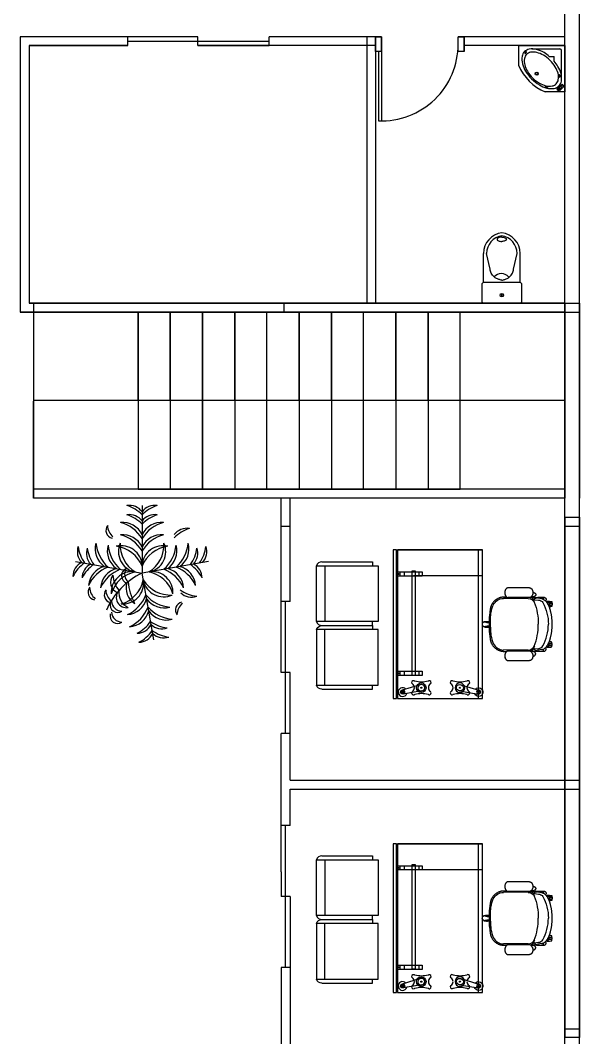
# Model space of a CAD drawing. Header units: inches. Extents: x 35258 to 134537, y 25067 to 83300.
# Drawn here: x 68099.9 to 68289.3, y 38969.3 to 39313.7 of the extents above; entities that cross this region are included whole.
import ezdxf

# ---------------------------------------------------------------- set-up
doc = ezdxf.new("R2010")
doc.units = ezdxf.units.IN
doc.header["$LTSCALE"] = 5
doc.header["$MEASUREMENT"] = 0
for name, color, linetype in [('belkuni', 7, 'Continuous'), ('door', 60, 'Continuous'), ('dwgmodels.com', 250, 'Continuous'), ('SANTEH', 7, 'Continuous')]:
    doc.layers.add(name, color=color, linetype=linetype)

# ---------------------------------------------------------------- blocks, each defined once
blk = doc.blocks.new('grdfr')
at = {"color": 0}
for p, q in [((-689.1, 826.6), (-689.1, 826.6)), ((-689.1, 39.1), (-689.1, 826.6)), ((-689.1, 826.6), (-689.1, 39.1)), ((-689.1, 826.6), (-689.1, 39.1)), ((689.1, 826.6), (-689.1, 826.6)), ((689.1, 792.2), (-689.1, 792.2)), ((-452.3, 186.7), (-452.3, 826.6)), ((560.7, 628.3), (610.8, 795.5)), ((618.5, 614.9), (647.3, 787)), ((689.1, 39.1), (689.1, 826.6)), ((559, 617.5), (560.7, 628.3)), ((560.5, 606.7), (559, 617.5)), ((565.6, 597.5), (560.5, 606.7)), ((562.2, 631.2), (567.5, 640.3)), ((572.7, 590.2), (565.6, 597.5)), ((567.5, 640.3), (576.3, 647.1)), ((581.5, 586.6), (572.7, 590.2)), ((576.3, 647.1), (586.1, 651.3)), ((591, 586), (581.5, 586.6)), ((586.1, 651.3), (596.3, 650.5)), ((600.6, 589.4), (591, 586)), ((596.3, 650.5), (605.9, 646.7)), ((609.2, 595.4), (600.6, 589.4)), ((605.9, 646.7), (612.8, 638.6)), ((615.3, 604.4), (609.2, 595.4)), ((612.8, 638.6), (617.7, 628.7)), ((618.5, 614.9), (615.3, 604.4)), ((617.7, 628.7), (618.5, 618.1)), ((572.7, 288), (565.6, 280.7)), ((581.5, 291.7), (572.7, 288)), ((591, 292.3), (581.5, 291.7)), ((600.6, 288.9), (591, 292.3)), ((609.2, 282.8), (600.6, 288.9)), ((-493.1, 206.3), (-493.1, 171.9)), ((471, 206.3), (-493.1, 206.3)), ((-486.5, 267), (-446.7, 267)), ((-486.5, 31.9), (-486.5, 267)), ((-486.5, 238.1), (-446.7, 238.1)), ((-446.7, 267), (-446.7, 31.9)), ((435, 267), (474.9, 267)), ((435, 31.9), (435, 267)), ((435, 238.1), (474.9, 238.1)), ((471, 171.9), (471, 206.3)), ((474.9, 267), (474.9, 31.9)), ((560.5, 271.5), (559, 260.8)), ((559, 260.8), (560.7, 249.9)), ((565.6, 280.7), (560.5, 271.5)), ((560.7, 249.9), (610.8, 82.7)), ((562.2, 247.1), (567.5, 237.9)), ((567.5, 237.9), (576.3, 231.1)), ((576.3, 231.1), (586.1, 227)), ((586.1, 227), (596.3, 227.7)), ((596.3, 227.7), (605.9, 231.5)), ((605.9, 231.5), (612.8, 239.6)), ((615.3, 273.8), (609.2, 282.8)), ((612.8, 239.6), (617.7, 249.5)), ((618.5, 263.4), (615.3, 273.8)), ((617.7, 249.5), (618.5, 260.1)), ((618.5, 263.4), (647.3, 91.2)), ((-689.1, 186.7), (-689.1, 186.7)), ((-493.1, 171.9), (471, 171.9)), ((-486.5, 99.9), (-446.7, 99.9)), ((435, 99.9), (474.9, 99.9)), ((-689.1, 39.1), (-689.1, 39.1)), ((-689.1, 39.1), (689.1, 39.1)), ((-689.1, 28.9), (-689.1, 0)), ((689.1, 28.9), (-689.1, 28.9)), ((-689.1, 0), (689.1, 0)), ((-486.5, 60.8), (-446.7, 60.8)), ((-446.7, 31.9), (-486.5, 31.9)), ((435, 60.8), (474.9, 60.8)), ((474.9, 31.9), (435, 31.9)), ((689.1, 0), (689.1, 28.9))]:
    blk.add_line(p, q, dxfattribs=at)
for centre in [(-466.2, 47.5), (455.4, 47.5)]:
    blk.add_circle(centre, 4.92, dxfattribs=at)
at = {"color": 0, "extrusion": (0, 0, -1)}
for centre, major_axis, start_param, end_param in [((629, 791.3), (-28.7, 28.7), 4.696775, 9.896522), ((629, 791.3), (-13.2, 13.2), 1.570796326797097, 7.853981633976684), ((629, 791.3), (-9.22, 9.22), 1.570796326794897, 7.853981633974483), ((629, 791.3), (-4.04, 4.04), 1.570796326823736, 7.853981634003322), ((588.9, 618.5), (-31.3, 31.3), 1.570796326793968, 7.853981633973554)]:
    blk.add_ellipse(centre, major_axis=major_axis, ratio=1, start_param=start_param, end_param=end_param, dxfattribs=at)
at = {"color": 0}
for centre, major_axis, start_param, end_param in [((539.7, 692.8), (-11.8, 11.8), 4.577889, 7.415916), ((478, 670.1), (34.8, 34.8), 5.762608, 5.84512), ((286.6, 618.5), (-174.5, 174.5), 3.6745, 4.191812), ((592, 732.6), (34.8, 34.8), 3.007092, 3.860919), ((585.8, 732.6), (-34.8, 34.8), 2.422266, 3.276093), ((638.1, 692.8), (-11.8, 11.8), 3.579658, 6.417686), ((890.5, 618.5), (-1.8, 246.8), 1.298648, 1.81596), ((699.9, 670.1), (34.8, 34.8), 2.008862, 2.091373), ((588.9, 618.5), (3.48, 3.48), 1.570796326811623, 7.85398163399121), ((539.7, 545.1), (11.8, 11.8), 1.982083, 4.846889), ((478, 569.3), (34.8, 34.8), 5.123676, 5.245297), ((592, 505.3), (-34.8, 34.8), -0.719326, 0.1345), ((585.8, 505.3), (34.8, 34.8), 6.148685, 7.002512), ((638.1, 545.1), (11.8, 11.8), 3.007092, 5.871899), ((699.9, 569.3), (34.8, 34.8), 2.608685, 2.730306), ((539.8, 334.8), (-11.8, 11.8), 4.577889, 7.415916), ((478.1, 312.2), (34.8, 34.8), 5.762608, 5.84512), ((286.7, 260.6), (-174.5, 174.5), 3.6745, 4.191812), ((588.9, 259.7), (31.3, 31.3), 1.570796326793968, 7.853981633973554), ((592.2, 374.7), (34.8, 34.8), 3.007092, 3.860919), ((585.9, 374.7), (-34.8, 34.8), 2.422266, 3.276093), ((638.3, 334.8), (-11.8, 11.8), 3.579658, 6.417686), ((890.6, 260.6), (-1.8, 246.8), 1.298648, 1.81596), ((700, 312.2), (34.8, 34.8), 2.008862, 2.091373), ((539.8, 187.2), (11.8, 11.8), 1.982083, 4.846889), ((478.1, 211.4), (-34.8, 34.8), 3.552879, 3.6745), ((592.2, 147.3), (-34.8, 34.8), -0.719326, 0.1345), ((589, 260.6), (3.48, 3.48), 1.57079632680326, 7.853981633982846), ((585.9, 147.3), (34.8, 34.8), 6.148685, 7.002512), ((638.3, 187.2), (11.8, 11.8), 3.007092, 5.871899), ((700, 211.4), (34.8, 34.8), 2.608685, 2.730306), ((629, 86.9), (-28.7, 28.7), 6.234954, 11.467318), ((629, 86.9), (9.22, 9.22), 3.141593, 9.424778), ((629, 86.9), (-4.04, 4.04), 1.570796326766057, 7.853981633945644)]:
    blk.add_ellipse(centre, major_axis=major_axis, ratio=1, start_param=start_param, end_param=end_param, dxfattribs=at)
blk.add_ellipse((629, 86.9), major_axis=(-13.2, 13.2), ratio=1, dxfattribs=at)
blk = doc.blocks.new('fdss')
at = {"color": 0}
for p, q in [((426, 239.6), (195.8, 238.8)), ((469.7, 235.7), (480, 226.1)), ((480, 225.3), (479.2, 223)), ((482.4, 203.9), (480, 210.3)), ((484, 227.7), (520.5, 223.8)), ((617, 196), (645.9, 196)), ((646.7, 195.2), (646.7, 179.3)), ((618.3, 178.5), (645.9, 178.5)), ((618.3, -178.5), (645.9, -178.5)), ((646.7, -195.2), (646.7, -179.3)), ((426, -239.6), (195.8, -238.8)), ((469.7, -235.7), (480, -226.1)), ((480, -225.3), (479.2, -223)), ((482.4, -203.9), (480, -210.3)), ((484, -227.7), (520.5, -223.8)), ((617, -196), (645.9, -196))]:
    blk.add_line(p, q, dxfattribs=at)
for points in [[(505.4, 245.2), (520.5, 246.8), (545.9, 249.2), (551.4, 249.2)], [(565.7, 236.5), (553.8, 234.9), (511.8, 240.4)], [(33.1, 20.6), (33.9, 19.8), (36.3, 19), (37.1, 18.2), (37.1, 18.2), (38.7, 18.2)], [(38.7, 18.2), (41.1, 17.4), (43.4, 16.6), (45.8, 15.8), (47.4, 15.8), (49.8, 15.8), (53, 15.8), (55.3, 15.8), (56.9, 15.8), (60.1, 15.8), (62.7, 15.8)], [(75.2, -27.7), (75.2, 0), (75.2, 27.7)], [(33.1, -20.6), (33.9, -19.8), (36.3, -19), (37.1, -18.2), (37.1, -18.2), (38.7, -18.2)], [(38.7, -18.2), (41.1, -17.4), (43.4, -16.6), (45.8, -15.8), (47.4, -15.8), (49.8, -15.8), (53, -15.8), (55.3, -15.8), (56.9, -15.8), (60.1, -15.8), (62.7, -15.8)], [(505.4, -245.2), (520.5, -246.8), (545.9, -249.2), (551.4, -249.2)], [(565.7, -236.5), (553.8, -234.9), (511.8, -240.4)]]:
    blk.add_lwpolyline(points, dxfattribs=at)
at = {"color": 0, "extrusion": (0, 0, -1)}
for centre, major_axis, start_param, end_param in [((200.6, 127.7), (-79, 79), 5.969012, 7.027382), ((423.6, 173), (47, 47), -0.751727, 0.301996), ((424.4, 174.5), (54.1, 54.1), -0.544214, -0.156468), ((514.1, 219.8), (24.9, 24.9), 3.662908, 4.015109), ((484, 223.8), (3.3, 3.3), 4.243712, 5.205719), ((484, 229.3), (-1.47, 1.47), 3.927418, 5.578652), ((-41.5, 3.1), (553.4, 90.8), -0.204201, 0.167634), ((499.8, 223.8), (-12.9, 12.9), 5.819354, 6.506047), ((509.4, 207.1), (26.9, 26.9), -1.329065, -0.883773), ((521.3, 176.9), (-33.1, 33.1), 0.763307, 1.830683), ((549.9, 227.7), (14.8, 14.8), -0.735707, 0.161366), ((545.1, 180.1), (-39.3, 39.3), 0.935679, 1.762262), ((193.5, -0.1), (-296.4, 296.4), 1.856147, 2.355859), ((565.7, 238), (1.31, 1.31), 0.929037, 2.293349), ((563.3, 238), (-2.9, 2.9), 1.793197, 2.458506), ((597.5, 185.7), (15.6, 15.6), -0.947253, 1.474381), ((621.3, 197.6), (-1.12, 1.12), 2.396655, 3.926991), ((645.9, 195.2), (0.539, 0.539), -0.785398, 0.785398), ((445.1, 42), (-261.8, 261.8), 5.459154, 5.874691), ((621.3, 176.9), (-1.12, 1.12), 0.785398, 2.315734), ((645.9, 179.3), (-0.539, 0.539), 2.356195, 3.926991)]:
    blk.add_ellipse(centre, major_axis=major_axis, ratio=1, start_param=start_param, end_param=end_param, dxfattribs=at)
at = {"color": 0}
for centre, major_axis, start_param, end_param in [((445.1, -42), (261.8, 261.8), 2.317561, 2.733098), ((-41.5, -3.1), (-553.4, 90.8), 2.937392, 3.309227), ((193.5, 0.1), (296.4, 296.4), 4.99774, 5.497452), ((200.6, -127.7), (79, 79), 2.82742, 3.885789), ((597.5, -185.7), (15.6, 15.6), 3.765136, 6.18677), ((621.3, -176.9), (1.12, 1.12), 3.926991, 5.457327), ((645.9, -179.3), (0.539, 0.539), 5.497787, 7.068583), ((423.6, -173), (-47, 47), 2.389866, 3.443588), ((424.4, -174.5), (-54.1, 54.1), 2.597378, 2.985125), ((514.1, -219.8), (-24.9, 24.9), 0.521315, 0.873517), ((484, -223.8), (-3.3, 3.3), 1.102119, 2.064126), ((484, -229.3), (1.47, 1.47), 0.785825, 2.437059), ((499.8, -223.8), (12.9, 12.9), 2.677762, 3.364454), ((509.4, -207.1), (-26.9, 26.9), 1.812527, 2.25782), ((521.3, -176.9), (33.1, 33.1), 3.9049, 4.972275), ((549.9, -227.7), (-14.8, 14.8), 2.405886, 3.302959), ((545.1, -180.1), (39.3, 39.3), 4.077272, 4.903855), ((565.7, -238), (-1.31, 1.31), 4.07063, 5.434941), ((563.3, -238), (2.9, 2.9), 4.93479, 5.600098), ((621.3, -197.6), (1.12, 1.12), 5.538248, 7.068583), ((645.9, -195.2), (-0.539, 0.539), 2.356195, 3.926991)]:
    blk.add_ellipse(centre, major_axis=major_axis, ratio=1, start_param=start_param, end_param=end_param, dxfattribs=at)
for points, weights, knots in [([(436.3, 337.3), (338.4, 337.3), (240.5, 337.3), (234, 337.7), (228.2, 334.7), (216.7, 327.7), (212.4, 314.8), (203.7, 292.8), (212.4, 270.8), (216.7, 258), (228.2, 250.9), (234, 247.9), (240.5, 248.4)], [1, 1, 1, 0.962754439438, 1, 0.939418827348, 1, 0.934055427035, 1, 0.939418827348, 1, 0.962754439438, 1], [0, 0, 0, 1, 1, 1.54757, 1.54757, 2.247301, 2.247301, 2.977684, 2.977684, 3.677415, 3.677415, 4.224984, 4.224984, 4.224984]), ([(436.3, 337.3), (442.8, 337.7), (448.6, 334.7), (460.1, 327.7), (464.4, 314.8), (473.1, 292.8), (464.4, 270.8), (460.1, 258), (448.6, 250.9), (442.8, 247.9), (436.3, 248.4), (338.4, 248.4), (240.5, 248.4)], [1, 0.96275443944, 1, 0.939418827348, 1, 0.934055427035, 1, 0.939418827348, 1, 0.96275443944, 1, 1, 1], [0, 0, 0, 0.54757, 0.54757, 1.247301, 1.247301, 1.977684, 1.977684, 2.677415, 2.677415, 3.224984, 3.224984, 4.224984, 4.224984, 4.224984]), ([(468.5, 296.1), (480, 295.7), (488.7, 288.2), (492.5, 284.8), (494.2, 279.9), (496.3, 274), (494, 268.1), (487.9, 255.1), (473.6, 254), (462.7, 253.6), (451.9, 253.2)], [1, 0.943338632687, 1, 0.968267368414, 1, 0.9394851057, 1, 0.864198855487, 1, 1, 1], [0, 0, 0, 0.676489, 0.676489, 1.181677, 1.181677, 1.881021, 1.881021, 2.935502, 2.935502, 3.935502, 3.935502, 3.935502]), ([(227.2, 251.5), (219.1, 251.5), (210.9, 251.5), (155.8, 255), (114.7, 217.8), (73.7, 180.5), (71.7, 125.1), (63.3, 75.4), (62.9, 25), (62.6, 12.5), (62.2, 0), (62.6, -12.5), (62.9, -25), (63.3, -75.4), (71.7, -125.1), (73.7, -180.5), (114.7, -217.8), (155.8, -255), (210.9, -251.5), (219.1, -251.5), (227.2, -251.5)], [1, 1, 1, 0.920970329426, 1, 0.920970329426, 1, 0.996764637726, 1, 1, 1, 1, 1, 0.996764637726, 1, 0.920970329426, 1, 0.920970329426, 1, 1, 1], [0, 0, 0, 1, 1, 1.800466, 1.800466, 2.600931, 2.600931, 2.761856, 2.761856, 3.761856, 3.761856, 4.761856, 4.761856, 4.922781, 4.922781, 5.723247, 5.723247, 6.523712, 6.523712, 7.523712, 7.523712, 7.523712]), ([(447.1, 247.6), (506.4, 249.2), (565.7, 250.7), (576.9, 251.1), (585.5, 244), (591.2, 239.5), (591.9, 232.2), (592.1, 228.5), (590.4, 225.1), (588.5, 221.3), (585.1, 218.7)], [1, 1, 1, 0.935512434708, 1, 0.918468104225, 1, 0.965843473499, 1, 0.972653000165, 1], [0, 0, 0, 1, 1, 1.722179, 1.722179, 2.535393, 2.535393, 3.059628, 3.059628, 3.528435, 3.528435, 3.528435]), ([(591.3, 211.1), (618.9, 173.4), (629.5, 128), (645.4, 65), (645.4, 0), (645.4, -65), (629.5, -128), (618.9, -173.4), (591.3, -211.1)], [1, 0.979760898136, 1, 0.992391068779, 1, 0.992391068779, 1, 0.979760898136, 1], [0, 0, 0, 0.403066, 0.403066, 0.649944, 0.649944, 0.896822, 0.896822, 1.299888, 1.299888, 1.299888]), ([(591.5, 210.8), (617.6, 216.4), (643.4, 209.4), (645.9, 208.8), (645.9, 206.3), (645.9, 202.7), (645.9, 199.2), (645.9, 197.6), (644.3, 197.6), (630.2, 197.6), (616, 197.6)], [1, 0.974666881773, 1, 0.783317345499, 1, 1, 1, 0.707106807826, 1, 1, 1], [0, 0, 0, 0.451139, 0.451139, 1.792762, 1.792762, 2.792762, 2.792762, 4.363559, 4.363559, 5.363559, 5.363559, 5.363559]), ([(617.7, 176.9), (631, 176.9), (644.3, 176.9), (645, 176.9), (645.4, 176.5), (645.9, 176), (645.9, 175.3), (645.9, 171.8), (645.9, 168.2), (645.9, 165.7), (643.4, 165.1), (631.4, 161.3), (618.9, 161.3)], [1, 1, 1, 0.923879528314, 1, 0.923879528314, 1, 1, 1, 0.783317456604, 1, 0.992237440768, 1], [0, 0, 0, 1, 1, 1.785398, 1.785398, 2.570796, 2.570796, 3.570796, 3.570796, 4.912419, 4.912419, 5.161781, 5.161781, 5.161781]), ([(33.3, -20.5), (21.8, -27.3), (10.4, -20.3), (-0.9, -13.3), (0, 0), (-0.9, 13.3), (10.4, 20.3), (21.8, 27.3), (33.3, 20.5)], [1, 0.85579821339, 1, 0.85579821339, 1, 0.855798213391, 1, 0.855798213391, 1], [0, 0, 0, 1.087409, 1.087409, 2.174818, 2.174818, 3.262227, 3.262227, 4.349636, 4.349636, 4.349636]), ([(12.5, 21.4), (13, 23.1), (14.7, 23.5), (38.7, 29.1), (62.9, 25)], [1, 0.873023611703, 1, 0.980536821249, 1], [0, 0, 0, 1.018856, 1.018856, 1.414094, 1.414094, 1.414094]), ([(12.5, -21.4), (13, -23.1), (14.7, -23.5), (38.7, -29.1), (62.9, -25)], [1, 0.873023611717, 1, 0.980536821249, 1], [0, 0, 0, 1.018856, 1.018856, 1.414094, 1.414094, 1.414094]), ([(617.7, -176.9), (631, -176.9), (644.3, -176.9), (645, -176.9), (645.4, -176.5), (645.9, -176), (645.9, -175.3), (645.9, -171.8), (645.9, -168.2), (645.9, -165.7), (643.4, -165.1), (631.4, -161.3), (618.9, -161.3)], [1, 1, 1, 0.923879528318, 1, 0.923879528318, 1, 1, 1, 0.783317456602, 1, 0.992237440768, 1], [0, 0, 0, 1, 1, 1.785398, 1.785398, 2.570796, 2.570796, 3.570796, 3.570796, 4.912419, 4.912419, 5.161781, 5.161781, 5.161781]), ([(464.4, -270.8), (460.1, -258), (448.6, -250.9), (442.8, -247.9), (436.3, -248.4), (338.4, -248.4), (240.5, -248.4), (234, -247.9), (228.2, -250.9), (216.7, -258), (212.4, -270.8), (203.7, -292.8), (212.4, -314.8), (216.7, -327.7), (228.2, -334.7), (234, -337.7), (240.5, -337.3), (338.4, -337.3), (436.3, -337.3)], [1, 0.939418827349, 1, 0.96275443944, 1, 1, 1, 0.962754439438, 1, 0.939418827349, 1, 0.934055427035, 1, 0.939418827348, 1, 0.962754439438, 1, 1, 1], [0, 0, 0, 0.699731, 0.699731, 1.247301, 1.247301, 2.247301, 2.247301, 2.794871, 2.794871, 3.494602, 3.494602, 4.224984, 4.224984, 4.924715, 4.924715, 5.472285, 5.472285, 6.472285, 6.472285, 6.472285]), ([(464.4, -270.8), (473.1, -292.8), (464.4, -314.8), (460.1, -327.7), (448.6, -334.7), (442.8, -337.7), (436.3, -337.3)], [1, 0.934055427035, 1, 0.939418827348, 1, 0.96275443944, 1], [0, 0, 0, 0.730383, 0.730383, 1.430114, 1.430114, 1.977684, 1.977684, 1.977684]), ([(447.1, -247.6), (506.4, -249.2), (565.7, -250.7), (576.9, -251.1), (585.5, -244), (591.2, -239.5), (591.9, -232.2), (592.1, -228.5), (590.4, -225.1), (588.5, -221.3), (585.1, -218.7)], [1, 1, 1, 0.935512434708, 1, 0.918468104224, 1, 0.965843473499, 1, 0.972653000166, 1], [0, 0, 0, 1, 1, 1.722179, 1.722179, 2.535393, 2.535393, 3.059628, 3.059628, 3.528435, 3.528435, 3.528435]), ([(468.5, -296.1), (480, -295.7), (488.7, -288.2), (492.5, -284.8), (494.2, -279.9), (496.3, -274), (494, -268.1), (487.9, -255.1), (473.6, -254), (462.7, -253.6), (451.9, -253.2)], [1, 0.943338632687, 1, 0.968267368413, 1, 0.9394851057, 1, 0.864198855486, 1, 1, 1], [0, 0, 0, 0.676489, 0.676489, 1.181677, 1.181677, 1.881021, 1.881021, 2.935502, 2.935502, 3.935502, 3.935502, 3.935502]), ([(591.5, -210.8), (617.6, -216.4), (643.4, -209.4), (645.9, -208.8), (645.9, -206.3), (645.9, -202.7), (645.9, -199.2), (645.9, -197.6), (644.3, -197.6), (630.2, -197.6), (616, -197.6)], [1, 0.974666881774, 1, 0.7833173455, 1, 1, 1, 0.707106807832, 1, 1, 1], [0, 0, 0, 0.451139, 0.451139, 1.792762, 1.792762, 2.792762, 2.792762, 4.363559, 4.363559, 5.363559, 5.363559, 5.363559])]:
    blk.add_rational_spline(points, weights, degree=2, knots=knots, dxfattribs=at)
blk = doc.blocks.new('dfgdddd')
at = {"color": 0, "ltscale": 10}
for p, q in [((-257.2, 0), (-257.2, 571.5)), ((-257.2, 571.5), (257.2, 571.5)), ((257.2, 571.5), (257.2, 0)), ((-295.3, 522.3), (-295.3, 50.8)), ((257.2, 493.7), (-257.2, 493.7)), ((295.3, 522.3), (295.3, 50.8)), ((-295.3, 50.8), (-257.2, 50.8)), ((257.2, 0), (-257.2, 0)), ((295.3, 50.8), (257.2, 50.8))]:
    blk.add_line(p, q, dxfattribs=at)
for centre, start, end in [((-244.5, 522.3), 104.47751, 180), ((244.5, 522.3), 0, 75.52249)]:
    blk.add_arc(centre, 50.8, start, end, dxfattribs=at)
blk = doc.blocks.new('F2')
at = {"color": 0}
for p in [(0, 1.163), (-1.145, 0.202), (1.145, 0.202), (0.202, -1.145)]:
    blk.add_line(p, (0, 0), dxfattribs=at)
for centre, radius, start, end in [((-0.216, 0.897), 0.268, 36.29, 99.6243), ((-0.434, 0.583), 0.604, 44.0763, 73.3794), ((0.216, 0.897), 0.268, 80.3757, 143.71), ((0.434, 0.583), 0.604, 106.6206, 135.9237), ((-0.216, 0.738), 0.268, 36.29, 99.6243), ((-0.434, 0.424), 0.604, 44.0763, 73.3794), ((0.216, 0.738), 0.268, 80.3757, 143.71), ((0.434, 0.424), 0.604, 106.6206, 135.9237), ((-0.488, 0.734), 0.134, 139.742, 258.7475), ((-0.307, 0.84), 0.291, 184.618, 228.2106), ((-0.336, 0.501), 0.372, 25.2489, 95.3937), ((-0.532, 0.269), 0.623, 31.3712, 75.0366), ((0.336, 0.501), 0.372, 84.6063, 154.7511), ((0.532, 0.269), 0.623, 104.9634, 148.6288), ((0.77, 0.503), 0.268, 80.3757, 143.71), ((0.988, 0.189), 0.604, 106.6206, 135.9237), ((-0.336, 0.289), 0.372, 25.2489, 95.3937), ((-0.532, 0.057), 0.623, 31.3712, 75.0366), ((0.336, 0.289), 0.372, 84.6063, 154.7511), ((0.532, 0.057), 0.623, 104.9634, 148.6288), ((-0.846, 0.369), 0.268, 160.3757, 223.71), ((-0.499, 0.529), 0.604, 186.6206, 215.9237), ((-0.69, 0.341), 0.268, 160.3757, 223.71), ((-0.342, 0.501), 0.604, 186.6206, 215.9237), ((-0.435, 0.418), 0.372, 164.6063, 234.7511), ((-0.172, 0.571), 0.623, 184.9634, 228.6288), ((-0.226, 0.381), 0.372, 164.6063, 234.7511), ((0.036, 0.534), 0.623, 184.9634, 228.6288), ((-0.359, 0.109), 0.362, 3.4259, 103.6346), ((-0.509, -0.083), 0.548, 21.6665, 83.1878), ((-0.045, 0.372), 0.362, 156.3654, 256.5741), ((0.171, 0.487), 0.548, 176.8122, 238.3335), ((0.359, 0.109), 0.362, 76.3654, 176.5741), ((0.509, -0.083), 0.548, 96.8122, 158.3335), ((-0.171, 0.487), 0.548, 301.6665, 3.1878), ((0.045, 0.372), 0.362, 283.4259, 23.6346), ((-0.036, 0.534), 0.623, 311.3712, 355.0366), ((0.226, 0.381), 0.372, 305.2489, 15.3937), ((0.172, 0.571), 0.623, 311.3712, 355.0366), ((0.435, 0.418), 0.372, 305.2489, 15.3937), ((0.342, 0.501), 0.604, 324.0763, 353.3794), ((0.69, 0.341), 0.268, 316.29, 19.6243), ((0.499, 0.529), 0.604, 324.0763, 353.3794), ((0.846, 0.369), 0.268, 316.29, 19.6243), ((-0.921, -0.057), 0.268, 116.29, 179.6243), ((-0.649, -0.326), 0.604, 124.0763, 153.3794), ((-0.765, -0.085), 0.268, 116.29, 179.6243), ((-0.493, -0.354), 0.604, 124.0763, 153.3794), ((-0.551, -0.244), 0.372, 105.2489, 175.3937), ((-0.357, -0.477), 0.623, 111.3712, 155.0366), ((-0.343, -0.281), 0.372, 105.2489, 175.3937), ((-0.149, -0.514), 0.623, 111.3712, 155.0366), ((0.54, -1.134), 1.256, 115.4772, 156.6585), ((-0.169, -0.335), 0.362, 83.4259, 183.6346), ((-0.006, -0.516), 0.548, 101.6665, 163.1878), ((-0.224, -0.044), 0.131, 114.2258, 255.1279), ((-0.12, -0.014), 0.181, 150.4398, 228.6694), ((0.006, -0.516), 0.548, 16.8122, 78.3335), ((0.169, -0.335), 0.362, 356.3654, 96.5741), ((0.149, -0.514), 0.623, 24.9634, 68.6288), ((0.343, -0.281), 0.372, 4.6063, 74.7511), ((0.357, -0.477), 0.623, 24.9634, 68.6288), ((0.551, -0.244), 0.372, 4.6063, 74.7511), ((0.493, -0.354), 0.604, 26.6206, 55.9237), ((0.765, -0.085), 0.268, 0.3757, 63.71), ((-0.34, -0.153), 0.202, 144.9865, 244.4034), ((0.071, 0.04), 0.581, 187.5759, 215.8942), ((-0.516, -0.006), 0.548, 286.8122, 348.3335), ((-0.335, -0.169), 0.362, 266.3654, 6.5741), ((0.026, -0.262), 0.301, 161.4477, 239.3672), ((0.738, -0.057), 0.982, 185.4007, 208.139), ((0.372, -0.045), 0.362, 193.4259, 293.6346), ((0.487, 0.171), 0.548, 211.6665, 273.1878), ((-0.794, -0.33), 0.134, 139.742, 258.7475), ((-0.613, -0.224), 0.291, 184.618, 228.2106), ((-0.517, -0.373), 0.134, 139.742, 258.7475), ((-0.336, -0.268), 0.291, 184.618, 228.2106), ((-0.265, -0.417), 0.178, 138.8744, 278.9763), ((-0.11, -0.332), 0.291, 173.7536, 244.097), ((1.01, 0.201), 0.604, 234.0763, 263.3794), ((0.85, -0.146), 0.268, 226.29, 289.6243), ((-0.419, -0.542), 0.133, 167.0577, 302.8533), ((-0.342, -0.468), 0.186, 185.1845, 268.654), ((-0.514, -0.149), 0.623, 294.9634, 338.6288), ((-0.281, -0.343), 0.372, 274.6063, 344.7511), ((0.534, 0.036), 0.623, 221.3712, 265.0366), ((0.381, -0.226), 0.372, 215.2489, 285.3937), ((0.707, -0.632), 0.134, 101.2525, 220.258), ((0.888, -0.737), 0.291, 131.7894, 175.382), ((-0.342, -0.657), 0.186, 185.1845, 268.654), ((-0.477, -0.357), 0.623, 294.9634, 338.6288), ((-0.244, -0.551), 0.372, 274.6063, 344.7511), ((0.571, -0.172), 0.623, 221.3712, 265.0366), ((0.418, -0.435), 0.372, 215.2489, 285.3937), ((-0.419, -0.732), 0.133, 167.0577, 302.8533), ((-0.354, -0.493), 0.604, 296.6206, 325.9237), ((0.501, -0.342), 0.604, 234.0763, 263.3794), ((-0.085, -0.765), 0.268, 270.3757, 333.71), ((-0.326, -0.649), 0.604, 296.6206, 325.9237), ((-0.057, -0.921), 0.268, 270.3757, 333.71), ((0.341, -0.69), 0.268, 226.29, 289.6243), ((0.529, -0.499), 0.604, 234.0763, 263.3794), ((0.369, -0.846), 0.268, 226.29, 289.6243)]:
    blk.add_arc(centre, radius, start, end, dxfattribs=at)
blk = doc.blocks.new('s_93')
for p, q in [((0, -1400), (0, 0)), ((0, 0), (1400, 0)), ((1400, 0), (1400, -592)), ((102, -993), (102, -150)), ((1018, -100), (152, -100)), ((326, -472), (326, -325)), ((472, -325), (326, -325)), ((0, -1400), (592, -1400))]:
    blk.add_line(p, q)
for points in [[(446, -448, 0.060096), (290, -650, 0.07356), (210, -842, 0.106832), (203, -1038, 0.154019), (267, -1159, 0.154019), (390, -1222, 0.106832), (585, -1213, 0.07356), (777, -1131, 0.060096), (976, -973, 0.060096), (1132, -771, 0.07356), (1212, -578, 0.106832), (1219, -383, 0.154019), (1155, -262, 0.154019), (1032, -199, 0.106832), (837, -208, 0.07356), (645, -290, 0.060096)], [(917, -145, 0.028254), (904, -146, 0.038618), (895, -149, 0.079399), (886, -153, 0.251746), (883, -160, 0.251746), (887, -166, 0.079399), (896, -170, 0.038618), (906, -171, 0.028254), (919, -171, 0.028254), (931, -169, 0.038618), (941, -167, 0.079399), (949, -162, 0.251746), (952, -156, 0.251746), (948, -149, 0.079399), (939, -146, 0.038618), (930, -145, 0.028254)], [(917, -150, 0.028254), (905, -151, 0.038618), (897, -153, 0.079399), (889, -157, 0.251746), (888, -160, 0.251746), (890, -162, 0.079399), (897, -165, 0.038618), (906, -166, 0.028254), (918, -166, 0.028254), (930, -164, 0.038618), (939, -162, 0.079399), (946, -158, 0.251746), (947, -156, 0.251746), (946, -154, 0.079399), (938, -151, 0.038618), (929, -150, 0.028254)], [(1257, -557, -0.028254), (1253, -569, -0.038618), (1248, -577, -0.079399), (1242, -585, -0.251746), (1235, -587, -0.251746), (1230, -582, -0.079399), (1228, -572, -0.038618), (1229, -562, -0.028254), (1231, -550, -0.028254), (1235, -538, -0.038618), (1239, -529, -0.079399), (1245, -522, -0.251746), (1253, -520, -0.251746), (1258, -525, -0.079399), (1260, -534, -0.038618), (1259, -544, -0.028254)], [(1252, -555, -0.028254), (1248, -567, -0.038618), (1244, -575, -0.079399), (1239, -581, -0.251746), (1236, -582, -0.251746), (1234, -580, -0.079399), (1233, -572, -0.038618), (1234, -563, -0.028254), (1236, -551, -0.028254), (1240, -540, -0.038618), (1244, -532, -0.079399), (1249, -525, -0.251746), (1251, -525, -0.251746), (1253, -527, -0.079399), (1255, -535, -0.038618), (1254, -543, -0.028254)], [(205, -1194, 0.028254), (213, -1203, 0.038618), (221, -1209, 0.079399), (230, -1214, 0.251746), (237, -1212, 0.251746), (240, -1205, 0.079399), (237, -1196, 0.038618), (232, -1187, 0.028254), (225, -1177, 0.028254), (216, -1168, 0.038618), (209, -1162, 0.079399), (200, -1158, 0.251746), (193, -1159, 0.251746), (190, -1166, 0.079399), (193, -1175, 0.038618), (197, -1184, 0.028254)], [(209, -1191, 0.028254), (217, -1200, 0.038618), (224, -1205, 0.079399), (231, -1209, 0.251746), (234, -1208, 0.251746), (235, -1206, 0.079399), (233, -1198, 0.038618), (228, -1190, 0.028254), (221, -1180, 0.028254), (213, -1171, 0.038618), (206, -1166, 0.079399), (199, -1162, 0.251746), (196, -1163, 0.251746), (195, -1165, 0.079399), (197, -1173, 0.038618), (201, -1181, 0.028254)]]:
    blk.add_lwpolyline(points, format="xyb", close=True)
for points in [[(1005, -1003, 0.059635), (1188, -770, 0.073145), (1282, -547, 0.106765), (1292, -320, 0.154982), (1219, -180, 0.154982), (1078, -107, 0.106765), (852, -117, 0.073145), (629, -212, 0.038861), (472, -325, 0.059635)], [(326, -472, 0.038717), (214, -629, 0.073145), (119, -852, 0.106765), (110, -1078, 0.154982), (183, -1218, 0.154982), (324, -1291, 0.106765), (550, -1281, 0.073145), (773, -1186, 0.059635), (1005, -1003, 0.059635)]]:
    blk.add_lwpolyline(points, format="xyb")
blk.add_lwpolyline([(1375, -178), (1227, -26), (1166, -86), (1314, -240)], close=True)
for centre, radius in [((1225, -85), 31.2), ((1267, -132), 31.2), ((1315, -175), 31.2), ((1315, -175), 16.3), ((850, -850), 47.2), ((850, -850), 33.7)]:
    blk.add_circle(centre, radius)
for centre, radius, start, end in [((152, -150), 50, 90, 180), ((0, 0), 1520, 292.9195, 337.0805)]:
    blk.add_arc(centre, radius, start, end)
blk = doc.blocks.new('A$C051A4A38')
for p, q in [((18, 493), (18, 205)), ((382, 493), (382, 205)), ((84, 361), (48, 205)), ((316, 361), (352, 205))]:
    blk.add_line(p, q)
blk.add_lwpolyline([(377, 700), (23, 700, 0.414214), (0, 677), (0, 516, 0.414214), (23, 493), (377, 493, 0.414214), (400, 516), (400, 677, 0.414214)], format="xyb", close=True)
for points in [[(200, 471, 0.046371), (169, 463, 0.088923), (125, 439, 0.104957), (94, 402, 0.120011), (84, 361, 0.120011)], [(200, 471, -0.046371), (231, 463, -0.088923), (275, 439, -0.104957), (306, 402, -0.120011), (316, 361, -0.120011)], [(201, 41, -0.049911), (183, 43, -0.063732), (169, 48, -0.103622), (158, 56, -0.177768), (155, 64, -0.177768), (158, 71, -0.103622), (169, 80, -0.063732), (183, 84, -0.049911), (201, 86, -0.049911)], [(201, 41, 0.049911), (220, 43, 0.063732), (234, 48, 0.103622), (245, 56, 0.177768), (247, 64, 0.177768), (245, 71, 0.103622), (234, 80, 0.063732), (220, 84, 0.049911), (201, 86, 0.049911)]]:
    blk.add_lwpolyline(points, format="xyb")
for radius in [17.2, 5.75]:
    blk.add_circle((200, 620), radius)
for centre, radius, start, end in [((203, 493), 87.7, 218.0102, 270.9041), ((206, 493), 87.7, 269.0959, 321.9898), ((225, 205), 207, 180, 263.1637), ((225, 205), 177, 180, 261.9966), ((175, 205), 177, 278.0034, 0), ((175, 205), 207, 276.8363, 0)]:
    blk.add_arc(centre, radius, start, end)

msp = doc.modelspace()

# ---------------------------------------------------------------- linework, layer by layer
for p, q in [((68284.27, 39222.62), (68284.27, 39522.61)), ((68289.27, 39222.62), (68289.27, 39522.61)), ((68284.27, 39222.62), (68284.27, 39509.31)), ((68160, 39308.14), (68099.85, 39308.14)), ((68099.85, 39308.14), (68099.85, 39214.94)), ((68136.27, 39305.14), (68136.27, 39308.14)), ((68160, 39305.14), (68160, 39308.14)), ((68222.14, 39308.14), (68184.09, 39308.14)), ((68184.09, 39305.14), (68184.09, 39308.14)), ((68217.14, 39308.14), (68217.14, 39217.94)), ((68220.14, 39308.14), (68220.14, 39217.94)), ((68284.27, 39308.14), (68248.14, 39308.14)), ((68136.27, 39305.14), (68102.85, 39305.14)), ((68102.85, 39305.14), (68102.85, 39217.94)), ((68136.27, 39305.14), (68102.85, 39305.14)), ((68102.85, 39305.14), (68136.27, 39305.14)), ((68136.27, 39306.64), (68160, 39306.64)), ((68160, 39306.64), (68184.09, 39306.64)), ((68220.14, 39305.14), (68160, 39305.14)), ((68217.14, 39305.14), (68160, 39305.14)), ((68160, 39305.14), (68184.09, 39305.14)), ((68184.09, 39305.14), (68160, 39305.14)), ((68248.14, 39305.14), (68248.13, 39305.14)), ((68284.27, 39305.14), (68250.14, 39305.14)), ((68284.27, 39062.93), (68284.27, 39222.62)), ((68289.27, 38622.62), (68289.27, 39222.62)), ((68289.27, 39219.94), (68289.27, 39219.94)), ((68217.14, 39217.94), (68102.85, 39217.94)), ((68102.85, 39217.94), (68289.27, 39217.94)), ((68104.27, 39217.94), (68104.27, 39151.94)), ((68104.27, 39217.94), (68284.27, 39217.94)), ((68284.27, 39217.94), (68188.88, 39217.94)), ((68189.06, 39217.94), (68189.06, 39214.94)), ((68284.27, 39217.94), (68289.27, 39217.94)), ((68284.27, 39217.94), (68284.27, 39151.94)), ((68284.27, 39217.94), (68289.27, 39217.94)), ((68289.27, 39217.94), (68289.27, 39214.94)), ((68099.85, 39214.94), (68183.91, 39214.94)), ((68189.06, 39214.94), (68099.85, 39214.94)), ((68189.06, 39214.94), (68099.85, 39214.94)), ((68099.85, 39214.94), (68289.27, 39214.94)), ((68104.27, 39214.94), (68284.27, 39214.94)), ((68248.82, 39214.94), (68139.72, 39214.94)), ((68139.72, 39214.94), (68139.72, 39154.94)), ((68139.72, 39184.94), (68139.72, 39214.94)), ((68139.72, 39214.94), (68139.72, 39154.94)), ((68150.63, 39184.94), (68150.63, 39214.94)), ((68150.63, 39214.94), (68150.63, 39154.94)), ((68161.54, 39184.94), (68161.54, 39214.94)), ((68161.54, 39214.94), (68161.54, 39154.94)), ((68161.54, 39154.94), (68161.54, 39214.94)), ((68172.45, 39184.94), (68172.45, 39214.94)), ((68172.45, 39214.94), (68172.45, 39154.94)), ((68183.36, 39154.94), (68183.36, 39214.94)), ((68189.06, 39214.94), (68190.88, 39214.94)), ((68283.96, 39214.94), (68190.88, 39214.94)), ((68190.88, 39214.94), (68283.96, 39214.94)), ((68194.27, 39184.94), (68194.27, 39214.94)), ((68194.27, 39214.94), (68194.27, 39154.94)), ((68205.18, 39184.94), (68205.18, 39214.94)), ((68205.18, 39214.94), (68205.18, 39154.94)), ((68216.09, 39154.94), (68216.09, 39214.94)), ((68227, 39184.94), (68227, 39214.94)), ((68227, 39214.94), (68227, 39154.94)), ((68237.91, 39184.94), (68237.91, 39214.94)), ((68237.91, 39214.94), (68237.91, 39154.94)), ((68248.82, 39154.94), (68248.82, 39214.94)), ((68284.27, 39214.94), (68289.27, 39214.94)), ((68284.27, 39214.94), (68289.27, 39214.94)), ((68289.27, 39214.94), (68289.27, 39151.94)), ((68139.72, 39184.94), (68139.72, 39195.84)), ((68139.72, 39184.94), (68139.72, 39194.87)), ((68150.63, 39184.94), (68150.63, 39195.23)), ((68150.63, 39184.94), (68150.63, 39194.87)), ((68161.54, 39184.94), (68161.54, 39195.84)), ((68161.54, 39184.94), (68161.54, 39195.23)), ((68161.54, 39184.94), (68161.54, 39194.87)), ((68172.45, 39184.94), (68172.45, 39195.23)), ((68172.45, 39184.94), (68172.45, 39194.87)), ((68183.36, 39184.94), (68183.36, 39195.23)), ((68183.36, 39184.94), (68183.36, 39194.87)), ((68194.27, 39184.94), (68194.27, 39195.84)), ((68194.27, 39184.94), (68194.27, 39194.87)), ((68205.18, 39184.94), (68205.18, 39195.23)), ((68205.18, 39184.94), (68205.18, 39194.87)), ((68216.09, 39184.94), (68216.09, 39195.4)), ((68216.09, 39184.94), (68216.09, 39195.23)), ((68227, 39184.94), (68227, 39195.84)), ((68237.91, 39184.94), (68237.91, 39195.23)), ((68248.82, 39184.94), (68248.82, 39195.23)), ((68284.27, 39184.94), (68104.27, 39184.94)), ((68104.27, 39154.87), (68104.27, 39184.79)), ((68104.27, 39184.79), (68104.27, 39169.83)), ((68104.27, 39184.79), (68104.27, 39151.94)), ((68104.27, 39154.87), (68104.27, 39184.79)), ((68104.27, 39184.79), (68104.27, 39169.83)), ((68248.82, 39184.94), (68139.72, 39184.94)), ((68161.54, 39184.94), (68161.54, 39184.94)), ((68183.36, 39184.94), (68183.36, 39184.94)), ((68216.09, 39184.94), (68216.09, 39184.94)), ((68248.82, 39184.94), (68248.82, 39184.94)), ((68284.27, 39154.94), (68104.27, 39154.94)), ((68104.27, 39151.94), (68104.27, 39154.87)), ((68139.72, 39154.94), (68248.82, 39154.94)), ((68161.54, 39154.94), (68161.54, 39154.94)), ((68166.64, 39154.94), (68166.64, 39154.94)), ((68284.27, 39151.94), (68104.27, 39151.94)), ((68188.2, 39142.46), (68188.2, 39151.94)), ((68191.2, 39142.46), (68191.2, 39151.94)), ((68284.27, 39145.46), (68284.27, 39142.46)), ((68284.27, 39145.46), (68289.27, 39145.46)), ((68289.27, 39145.46), (68289.27, 38969.32)), ((68188.2, 39116.96), (68188.2, 39142.46)), ((68188.2, 39142.46), (68191.2, 39142.46)), ((68191.2, 39116.96), (68191.2, 39142.46)), ((68284.27, 39142.46), (68289.27, 39142.46)), ((68284.27, 39142.46), (68289.27, 39142.46)), ((68284.27, 39142.46), (68284.27, 38969.32)), ((68191.2, 39116.96), (68191.2, 39129.46)), ((68284.27, 39056.46), (68284.27, 39129.46)), ((68188.2, 39092.96), (68188.2, 39116.96)), ((68191.2, 39116.96), (68188.2, 39116.96)), ((68191.2, 39116.96), (68188.2, 39116.96)), ((68189.7, 39092.96), (68189.7, 39116.96)), ((68191.2, 39092.96), (68188.2, 39092.96)), ((68189.7, 39072.22), (68189.7, 39092.96)), ((68191.2, 39056.46), (68191.2, 39092.96)), ((68188.2, 39025.46), (68188.2, 39072.22)), ((68191.2, 39072.22), (68188.2, 39072.22)), ((68284.27, 38622.62), (68284.27, 39062.93)), ((68191.2, 39056.46), (68289.27, 39056.46)), ((68191.2, 39041.1), (68191.2, 39053.46)), ((68191.2, 39053.46), (68289.27, 39053.46)), ((68191.2, 39041.1), (68188.2, 39041.1)), ((68191.2, 39041.1), (68188.2, 39041.1)), ((68189.7, 39017.1), (68189.7, 39041.1)), ((68188.2, 39025.46), (68188.2, 39017.1)), ((68191.2, 39017.1), (68188.2, 39017.1)), ((68189.7, 38993.1), (68189.7, 39017.1)), ((68191.2, 39017.1), (68191.2, 38972.32)), ((68188.2, 38993.1), (68188.2, 38972.32)), ((68191.2, 38993.1), (68188.2, 38993.1)), ((68188.2, 38972.32), (68188.2, 38959.84)), ((68191.2, 38972.32), (68191.2, 38959.84)), ((68284.27, 38969.32), (68284.27, 38972.32)), ((68284.27, 38972.32), (68289.27, 38972.32)), ((68289.27, 38969.32), (68284.27, 38969.32))]:
    msp.add_line(p, q)
for p in [(68139.72, 39184.94), (68139.72, 39184.94), (68150.63, 39184.94), (68150.63, 39184.94), (68161.54, 39184.94), (68161.54, 39184.94), (68172.45, 39184.94), (68172.45, 39184.94), (68183.36, 39184.94), (68194.27, 39184.94), (68194.27, 39184.94), (68205.18, 39184.94), (68205.18, 39184.94), (68216.09, 39184.94), (68227, 39184.94), (68237.91, 39184.94)]:
    msp.add_point(p)
at = {"layer": 'belkuni'}
for p, q in [((68221.14, 39303.14), (68221.14, 39279.66)), ((68222.14, 39303.14), (68222.14, 39279.64))]:
    msp.add_line(p, q, dxfattribs=at)
msp.add_arc((68222.14, 39305.64), 26, 267.7958, 0, dxfattribs=at)
at = {"layer": 'door'}
for p, q in [((68222.14, 39303.14), (68222.14, 39308.14)), ((68250.14, 39303.14), (68250.14, 39308.14))]:
    msp.add_line(p, q, dxfattribs=at)
for points in [[(68222.14, 39303.14), (68220.14, 39303.14), (68220.14, 39308.14), (68222.14, 39308.14)], [(68250.14, 39303.14), (68248.14, 39303.14), (68248.14, 39308.14), (68250.14, 39308.14)]]:
    msp.add_lwpolyline(points, close=True, dxfattribs=at)

# ---------------------------------------------------------------- block references
at = {"xscale": 19.68503937007874, "yscale": 19.68503937007874, "zscale": 19.68503937007874}
msp.add_blockref('F2', (68141.08, 39126.56), dxfattribs=at)
at = {"layer": 'dwgmodels.com', "color": 0, "yscale": 0.03650400000000001, "zscale": 0.03650400000000001}
for name, p, xscale, rotation in [('grdfr', (68226.14, 39109.26), 0.03650400000000001, 270.0000000064405), ('dfgdddd', (68221.02, 39119.6), 0.03650400000000001, 90.00000000644053), ('fdss', (68256.31, 39109.26), 0.03650400000000001, 6.440501944964813e-09), ('dfgdddd', (68221.02, 39098.04), -0.03650400000000001, 90.00000000644053), ('grdfr', (68226.14, 39009.77), 0.03650400000000001, 270.0000000064405), ('dfgdddd', (68221.02, 39020.1), 0.03650400000000001, 90.00000000644053), ('fdss', (68256.31, 39009.77), 0.03650400000000001, 6.440501944964813e-09), ('dfgdddd', (68221.02, 38998.54), -0.03650400000000001, 90.00000000644053)]:
    msp.add_blockref(name, p, dxfattribs=dict(at, xscale=xscale, rotation=rotation))
at = {"layer": 'SANTEH'}
for name, p, xscale, yscale, zscale, rotation in [('s_93', (68284.27, 39305.14), 0.0112225, 0.0112225, 0.0112225, 270), ('A$C051A4A38', (68269.71, 39241.73), 0.034, 0.034, 0.034, 180)]:
    msp.add_blockref(name, p, dxfattribs=dict(at, xscale=xscale, yscale=yscale, zscale=zscale, rotation=rotation))

doc.saveas('drawing.dxf')
